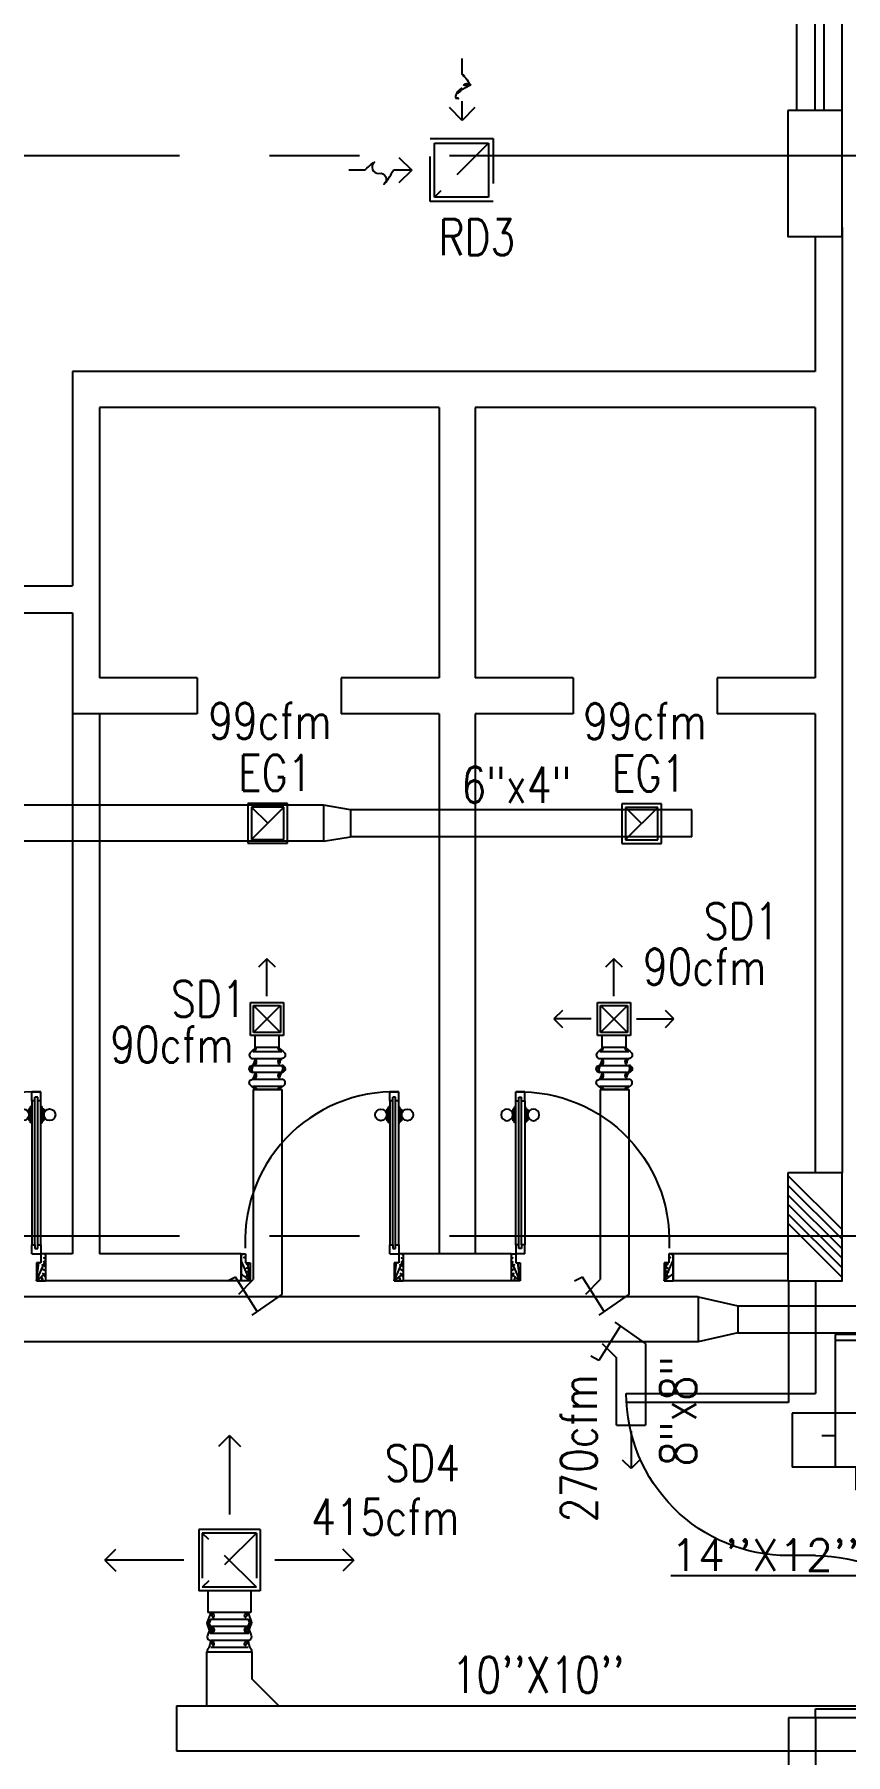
# Model space of a CAD drawing. Extents: x 417866200 to 417866302, y 43498034 to 43498122.
# Drawn here: x 417866238.28 to 417866242.78, y 43498068.78 to 43498078.33 of the extents above; entities that cross this region are included whole.
import ezdxf

# ---------------------------------------------------------------- set-up
doc = ezdxf.new("R2010")
doc.units = 0
doc.header["$MEASUREMENT"] = 0
doc.linetypes.add('CENTERX2', pattern=[4, 2.5, -0.5, 0.5, -0.5])
doc.linetypes.add('HIDDEN', pattern=[0.375, 0.25, -0.125])
doc.layers.get('0').update_dxf_attribs({"linetype": 'CONTINUOUS'})
for name, color, linetype in [('AXES', 11, 'CENTERX2'), ('COL', 7, 'CONTINUOUS'), ('DOOR', 9, 'CONTINUOUS'), ('DUCT', 6, 'CONTINUOUS'), ('EXDUCT', 10, 'CONTINUOUS'), ('FCU', 6, 'CONTINUOUS'), ('HAT', 11, 'CONTINUOUS'), ('INSUL', 9, 'CONTINUOUS'), ('M-AC-FLEX', 7, 'CONTINUOUS'), ('M-EGU.', 2, 'CONTINUOUS'), ('M-TEXT', 2, 'CONTINUOUS'), ('SCD', 2, 'CONTINUOUS'), ('TEXT-A', 2, 'CONTINUOUS'), ('WALL', 9, 'CONTINUOUS')]:
    doc.layers.add(name, color=color, linetype=linetype)
doc.styles.add('ROMANS', font='ROMANS.shx', dxfattribs={"width": 0.6})

# ---------------------------------------------------------------- blocks, each defined once
blk = doc.blocks.new('A$C376C1807')
at = {"layer": 'DOOR'}
for p, q in [((8.381903171539307e-08, 0.8999999298903276), (8.381903171539307e-08, 0.8499999298874172)), ((0.900000083813211, 0.8999999298903276), (8.381903171539307e-08, 0.8999999298903276)), ((8.381903171539307e-08, 0.8499999298874172), (0.8986101215996314, 0.8499999298874172))]:
    blk.add_line(p, q, dxfattribs=at)
blk.add_arc((8.381903171539307e-08, 0.8999999298830517), 0.8999999999941792, 270, 4.168816632087861e-10, dxfattribs=at)
blk = doc.blocks.new('DOOR90')
at = {"layer": 'DOOR', "color": 7, "linetype": 'ByBlock'}
for p, q in [((-150, 0), (0, 0)), ((-150, 0), (-150, -25)), ((0, -50), (-113.7099299924448, 0)), ((0, -50), (-40.1457343158545, 0)), ((0, -50), (0, 0)), ((-1000, -25), (-1050, -25)), ((-1050, -75), (-1050, -25)), ((-1050, -25), (-1050, -75)), ((-1000, -75), (-1050, -74.99999999947613)), ((-1000, -41.9999999999709), (-1020, -41.9999999999709)), ((-1020, -42), (-1020, -58)), ((-1000, -58), (-1020, -58)), ((-1000, -25), (-1000, -41.9999999999709)), ((-1000, -58), (-1000, -75)), ((-877.6424572214019, -17.79999999995925), (-967.6424572214019, -17.79999999995925)), ((-967.6424572214019, -25), (-967.6424572214019, -17.79999999995925)), ((-967.6424572214019, -75), (-967.6424572214019, -82.20000000004075)), ((-877.6424572214019, -82.20000000004075), (-967.6424572214019, -82.20000000004075)), ((-955.0424572214251, -8.799999999959255), (-890.2424572213786, -8.799999999959255)), ((-955.0424572214251, -17.79999999995925), (-955.0424572214251, -8.799999999959255)), ((-955.0424572214251, -17.79999999995925), (-890.2424572213786, -17.79999999995925)), ((-955.0424572214251, -82.20000000004075), (-890.2424572213786, -82.20000000004075)), ((-955.0424572214251, -82.20000000004075), (-955.0424572214251, -91.20000000004075)), ((-955.0424572214251, -91.20000000004075), (-890.2424572213786, -91.20000000004075)), ((-890.2424572213786, -17.79999999995925), (-890.2424572213786, -8.799999999959255)), ((-890.2424572213786, -82.20000000004075), (-890.2424572213786, -91.20000000004075)), ((-877.6424572214019, -25), (-877.6424572214019, -17.79999999995925)), ((-877.6424572214019, -75), (-877.6424572214019, -82.20000000004075)), ((-200, -25), (-150, -25)), ((-200, -42), (-200, -25)), ((-180, -42), (-200, -42)), ((-200, -58), (-180, -58)), ((-200, -75), (-200, -58)), ((-150, -75), (-200, -75)), ((-180, -58), (-180, -42)), ((-150, -25), (-100, -25)), ((-150, -75), (-150, -25)), ((-100, -25), (-100, -50)), ((0, -50), (-100, -36.64271395650576)), ((-100, -50), (0, -50)), ((0, -850), (-113.7099299924448, -900)), ((-100, -875), (-100, -850)), ((0, -850), (-100, -863.3572860434942)), ((-100, -850), (0, -850)), ((0, -850), (-40.1457343158545, -900)), ((0, -850), (0, -900)), ((-150, -875), (-100, -875)), ((-150, -900), (-150, -875)), ((-150, -900), (0, -900)), ((0, -900), (-150, -900))]:
    blk.add_line(p, q, dxfattribs=at)
at = {"layer": 'DOOR', "linetype": 'ByBlock'}
for p, q in [((-200, -25), (-1000, -25)), ((-200, -42), (-1000, -41.9999999999709)), ((-200, -58), (-1000, -58)), ((-1000, -75), (-200, -75))]:
    blk.add_line(p, q, dxfattribs=at)
at = {"layer": 'DOOR', "color": 7, "linetype": 'ByBlock'}
for centre in [(-922.6424572214019, 23.53094421501737), (-922.6424572214019, -123.5309442149592)]:
    blk.add_circle(centre, 32.39999999998526, dxfattribs=at)
for centre, radius, start, end in [((0, -50), 154.4019578127773, 161.1052885482714, 166.2857707768669), ((0, -50), 94.40195781277725, 148.0181880328085, 180), ((0, -50), 134.4019578127773, 158.159849394549, 169.2800236450682), ((0, -50), 114.4019578127773, 154.0838418822192, 167.37742587102), ((0, -50), 74.40195781277725, 137.7764264185456, 180), ((0, -50), 54.40195781277725, 113.2073828924446, 180), ((0, -50), 34.40195781277725, 90, 180), ((0, -50), 14.40195781277725, 90, 180), ((0, -850), 94.40195781277725, 180, 211.9818119671915), ((0, -850), 74.40195781277725, 180, 222.2235735814543), ((0, -850), 54.40195781277725, 180, 246.7926171075554), ((0, -850), 34.40195781277725, 180, 270), ((0, -850), 14.40195781277725, 180, 270), ((0, -850), 154.4019578127773, 193.7142292231331, 198.8947114517286), ((0, -850), 134.4019578127773, 190.7199763549318, 201.840150605451)]:
    blk.add_arc(centre, radius, start, end, dxfattribs=at)
at = {"layer": 'DOOR', "linetype": 'HIDDEN', "ltscale": 0.5}
blk.add_arc((-222.2222222220153, -49.99999999976717), 828.155208510499, 178.270116378131, 275.0030377036063, dxfattribs=at)
blk = doc.blocks.new('C11')
at = {"layer": 'HAT'}
h = blk.add_hatch(dxfattribs=at)
h.set_pattern_fill('ANSI31', color=256, scale=300, style=0)
h.set_pattern_definition([(45, (-248556.1822811713, -75061.0053373936), (-26.51650429449553, 26.51650429449553), [])])
h.paths.add_polyline_path([(300.0000000000291, 700), (-2.91038304567337e-11, 700), (0, 349.9999999998981), (300.0000000000291, 349.9999999998981)])
h.paths.add_polyline_path([(300, 349.9999999998981), (-2.91038304567337e-11, 349.9999999998981), (-2.91038304567337e-11, 0), (300.0000000000291, 0)])
at = {"layer": 'COL'}
blk.add_lwpolyline([(300.0000000000291, 700), (299.9999999999709, 0), (0, 0), (0, 700)], close=True, dxfattribs=at)
blk = doc.blocks.new('*X25')
at = {"color": 0}
for p, q in [((-750.2433014437457, 2537.8032310737), (-672.2561432365363, 2615.790389280909)), ((-750.243301443746, 2590.836239662691), (-725.2891518255274, 2615.790389280909)), ((-659.6350886662223, 2515.790389280909), (-750.2433014437461, 2606.398602058433)), ((-719.2231346475452, 2515.790389280909), (-619.2231346475452, 2615.790389280909)), ((-606.6020800772312, 2515.790389280909), (-706.6020800772312, 2615.790389280909)), ((-666.190126058554, 2515.790389280909), (-566.1901260585541, 2615.790389280909)), ((-553.5690714882402, 2515.790389280909), (-653.5690714882402, 2615.790389280909)), ((-613.157117469563, 2515.790389280909), (-513.1571174695631, 2615.790389280909)), ((-500.5360628992491, 2515.790389280909), (-600.5360628992491, 2615.790389280909)), ((-560.124108880572, 2515.790389280909), (-460.124108880572, 2615.790389280909)), ((-447.5030543102581, 2515.790389280909), (-547.503054310258, 2615.790389280909)), ((-507.0911002915809, 2515.790389280909), (-407.0911002915809, 2615.790389280909)), ((-394.470045721267, 2515.790389280909), (-494.470045721267, 2615.790389280909)), ((-454.0580917025898, 2515.790389280909), (-354.0580917025898, 2615.790389280909)), ((-341.4370371322759, 2515.790389280909), (-441.4370371322759, 2615.790389280909)), ((-401.0250831135987, 2515.790389280909), (-301.0250831135988, 2615.790389280909)), ((-288.4040285432848, 2515.790389280909), (-388.4040285432848, 2615.790389280909)), ((-347.9920745246076, 2515.790389280909), (-247.9920745246077, 2615.790389280909)), ((-235.3710199542938, 2515.790389280909), (-335.3710199542938, 2615.790389280909)), ((-294.9590659356166, 2515.790389280909), (-194.9590659356166, 2615.790389280909)), ((-182.3380113653027, 2515.790389280909), (-282.3380113653027, 2615.790389280909)), ((-241.9260573466255, 2515.790389280909), (-141.9260573466256, 2615.790389280909)), ((-129.3050027763116, 2515.790389280909), (-229.3050027763116, 2615.790389280909)), ((-188.8930487576345, 2515.790389280909), (-88.89304875763449, 2615.790389280909)), ((-76.27199418732056, 2515.790389280909), (-176.2719941873206, 2615.790389280909)), ((-135.8600401686434, 2515.790389280909), (-35.86004016864342, 2615.790389280909)), ((-23.23898559832949, 2515.790389280909), (-123.2389855983295, 2615.790389280909)), ((-82.82703157965233, 2515.790389280909), (17.17296842034765, 2615.790389280909)), ((29.79402299066158, 2515.790389280909), (-70.2059770093384, 2615.790389280909)), ((-29.79402299066158, 2515.790389280909), (70.2059770093384, 2615.790389280909)), ((82.82703157965233, 2515.790389280909), (-17.17296842034765, 2615.790389280909)), ((23.23898559832949, 2515.790389280909), (123.2389855983295, 2615.790389280909)), ((135.8600401686434, 2515.790389280909), (35.86004016864342, 2615.790389280909)), ((76.27199418732056, 2515.790389280909), (176.2719941873206, 2615.790389280909)), ((188.8930487576345, 2515.790389280909), (88.89304875763449, 2615.790389280909)), ((129.3050027763116, 2515.790389280909), (214.7566985562537, 2601.242085060851)), ((214.7566985562536, 2542.959748071281), (141.9260573466256, 2615.790389280909)), ((214.7566985562537, 2595.992756660272), (194.9590659356166, 2615.790389280909)), ((-712.6680972552134, 2515.790389280909), (-750.2433014437458, 2553.365593469442)), ((182.3380113653027, 2515.790389280909), (214.7566985562536, 2548.20907647186))]:
    blk.add_line(p, q, dxfattribs=at)
blk = doc.blocks.new('WAP16')
at = {"color": 6}
for p, q in [((-597, 0), (-597, -737)), ((-597, 0), (597, 0)), ((597, 0), (597, -737)), ((-597, -437), (597, -437)), ((-597, -737), (597, -737))]:
    blk.add_line(p, q, dxfattribs=at)
at = {"color": 3}
for p, q in [((-597, -32), (597, -32)), ((597, -437), (835, -437)), ((835, -437), (835, -737)), ((597, -562.0173622146249), (670.3489288687706, -562.0173622146249)), ((-482.5, -737), (-482.5, -862)), ((-482.5, -762), (482.5, -762)), ((482.5, -737), (482.5, -862)), ((597, -737), (835, -737)), ((-482.5, -862), (482.5, -862))]:
    blk.add_line(p, q, dxfattribs=at)
at = {"color": 11}
blk.add_blockref('*X25', (267.7433014512062, -3377.790389284492), dxfattribs=at)

msp = doc.modelspace()

# ---------------------------------------------------------------- hatches: boundary and pattern name
at = {"layer": 'HAT'}
h = msp.add_hatch(dxfattribs=at)
h.set_pattern_fill('ANSI31', color=256, scale=0.3, style=0)
h.set_pattern_definition([(135, (417866543.3001391, 43498016.64596707), (0.02651650429449553, 0.02651650429449554), [])])
h.paths.add_polyline_path([(417866242.4639568, 43498072.00697241), (417866242.7639568, 43498072.00697241), (417866242.7639568, 43498071.65697241), (417866242.4639568, 43498071.65697241)])
h.paths.add_polyline_path([(417866242.4639568, 43498071.65697241), (417866242.7639568, 43498071.65697241), (417866242.7639568, 43498071.40697241), (417866242.4639568, 43498071.40697241)])

# ---------------------------------------------------------------- linework, layer by layer
at = {"layer": 'AXES'}
for p, q in [((417866200.5839568, 43498077.65697242), (417866268.6239568, 43498077.65697242)), ((417866200.5839568, 43498071.65697242), (417866268.6239568, 43498071.65697242))]:
    msp.add_line(p, q, dxfattribs=at)
at = {"layer": 'COL'}
msp.add_lwpolyline([(417866242.4639568, 43498072.00697241), (417866242.4639568, 43498071.40697241), (417866242.7639568, 43498071.40697241), (417866242.7639568, 43498072.00697241)], close=True, dxfattribs=at)
at = {"layer": 'DOOR', "linetype": 'Continuous'}
msp.add_line((417866242.6159739, 43498069.88197241), (417866242.4659739, 43498069.88197241), dxfattribs=at)
at = {"layer": 'DUCT'}
for p, q in [((417866239.4940243, 43498072.47029477), (417866239.4940243, 43498071.4143786)), ((417866239.6490244, 43498072.47029477), (417866239.4990243, 43498072.47029477)), ((417866239.6540243, 43498071.33437859), (417866239.6540243, 43498072.47029477)), ((417866241.4215254, 43498072.47029477), (417866241.4215254, 43498071.4143786)), ((417866241.5765254, 43498072.47029477), (417866241.4265254, 43498072.47029477)), ((417866241.5815254, 43498071.33437859), (417866241.5815254, 43498072.47029477)), ((417866239.3953735, 43498071.42886481), (417866239.35022, 43498071.40584642)), ((417866239.5155193, 43498071.23739634), (417866239.3953735, 43498071.42886481)), ((417866241.3228745, 43498071.42886481), (417866241.277721, 43498071.40584642)), ((417866241.4430204, 43498071.23739634), (417866241.3228745, 43498071.42886481)), ((417866239.4140244, 43498071.33437859), (417866239.4940243, 43498071.4143786)), ((417866239.6540243, 43498071.33437859), (417866239.4860868, 43498071.2167875)), ((417866241.3415254, 43498071.33437859), (417866241.4215254, 43498071.4143786)), ((417866241.5815254, 43498071.33437859), (417866241.4135879, 43498071.2167875)), ((417866241.5336323, 43498071.15733262), (417866241.4134864, 43498070.96586415)), ((417866241.6721373, 43498071.06035037), (417866241.5041997, 43498071.17794146)), ((417866241.4321373, 43498071.06035037), (417866241.5121372, 43498070.98035038)), ((417866241.6721373, 43498071.06035037), (417866241.6721373, 43498070.60717338)), ((417866241.4134864, 43498070.96586415), (417866241.3683329, 43498070.98888255)), ((417866241.5121372, 43498070.60717338), (417866241.5121372, 43498070.98035038)), ((417866239.2362747, 43498069.04700123), (417866239.2362747, 43498069.34700123)), ((417866239.2362747, 43498069.34700123), (417866239.4862747, 43498069.34700123)), ((417866239.4862747, 43498069.34700123), (417866239.4862747, 43498069.19700123)), ((417866239.6362747, 43498069.04700123), (417866239.4862747, 43498069.19700123))]:
    msp.add_line(p, q, dxfattribs=at)
at = {"layer": 'DUCT', "linetype": 'ByBlock'}
for p, q in [((417866239.4940243, 43498072.47029477), (417866239.6540243, 43498072.47029477)), ((417866241.4215254, 43498072.47029477), (417866241.5815254, 43498072.47029477)), ((417866241.965243, 43498071.31915795), (417866233.0313668, 43498071.31915795)), ((417866241.965243, 43498071.31915795), (417866241.965243, 43498071.06915795)), ((417866241.965243, 43498071.31915795), (417866242.1855502, 43498071.26915795)), ((417866242.1855502, 43498071.26915795), (417866243.6962873, 43498071.26915795)), ((417866242.1855502, 43498071.26915795), (417866242.1855502, 43498071.11915795)), ((417866241.965243, 43498071.06915795), (417866233.0313669, 43498071.06915795)), ((417866242.1855502, 43498071.11915795), (417866241.965243, 43498071.06915795)), ((417866242.1855502, 43498071.11915795), (417866243.6962873, 43498071.11915795)), ((417866241.5121372, 43498070.60717338), (417866241.6721373, 43498070.60717338)), ((417866239.067629, 43498069.04700123), (417866239.067629, 43498068.79700123)), ((417866239.067629, 43498069.04700123), (417866243.0977245, 43498069.04700123)), ((417866239.067629, 43498068.79700123), (417866243.0977245, 43498068.79700123))]:
    msp.add_line(p, q, dxfattribs=at)
at = {"layer": 'DUCT', "color": 4, "linetype": 'ByBlock'}
msp.add_line((417866242.8763724, 43498069.7696818), (417866241.8133191, 43498069.7696818), dxfattribs=at)
at = {"layer": 'EXDUCT', "linetype": 'ByBlock'}
for p, q in [((417866239.8843748, 43498074.04887284), (417866236.2149062, 43498074.04887284)), ((417866239.8843748, 43498074.04887284), (417866239.8843748, 43498073.84887284)), ((417866240.0343747, 43498074.02387284), (417866239.8843748, 43498074.04887284)), ((417866241.9304841, 43498074.02387284), (417866240.0343747, 43498074.02387284)), ((417866240.0343747, 43498074.02387284), (417866240.0343748, 43498073.87387285)), ((417866241.9304842, 43498073.87387285), (417866241.9304841, 43498074.02387284)), ((417866239.8843748, 43498073.84887284), (417866236.2149062, 43498073.84887285)), ((417866239.8843748, 43498073.84887284), (417866240.0343748, 43498073.87387285)), ((417866241.9304842, 43498073.87387285), (417866240.0343748, 43498073.87387285))]:
    msp.add_line(p, q, dxfattribs=at)
at = {"layer": 'INSUL'}
for p, q in [((417866242.6139568, 43498077.90697241), (417866242.6139568, 43498080.20697241)), ((417866242.6639568, 43498077.90697241), (417866242.6639568, 43498080.20697241))]:
    msp.add_line(p, q, dxfattribs=at)
at = {"layer": 'M-AC-FLEX', "color": 11}
for p, q in [((417866239.4909547, 43498072.68111407), (417866239.6519486, 43498072.68111407)), ((417866241.4184558, 43498072.68111407), (417866241.5794497, 43498072.68111407)), ((417866239.4909547, 43498072.64279782), (417866239.6519486, 43498072.64279782)), ((417866239.4909547, 43498072.64279782), (417866239.6519486, 43498072.64279782)), ((417866239.4909547, 43498072.60379785), (417866239.6519486, 43498072.60379785)), ((417866239.4909547, 43498072.60379785), (417866239.6519486, 43498072.60379785)), ((417866239.4909547, 43498072.56616884), (417866239.6519486, 43498072.56616884)), ((417866239.4909547, 43498072.56616884), (417866239.6519486, 43498072.56616884)), ((417866241.4184558, 43498072.64279782), (417866241.5794497, 43498072.64279782)), ((417866241.4184558, 43498072.64279782), (417866241.5794497, 43498072.64279782)), ((417866241.4184558, 43498072.60379785), (417866241.5794497, 43498072.60379785)), ((417866241.4184558, 43498072.60379785), (417866241.5794497, 43498072.60379785)), ((417866241.4184558, 43498072.56616884), (417866241.5794497, 43498072.56616884)), ((417866241.4184558, 43498072.56616884), (417866241.5794497, 43498072.56616884)), ((417866239.4909547, 43498072.52716886), (417866239.6519486, 43498072.52716886)), ((417866239.4909547, 43498072.52716886), (417866239.6519486, 43498072.52716886)), ((417866239.4909547, 43498072.48885267), (417866239.6519486, 43498072.48885267)), ((417866239.4909547, 43498072.48885261), (417866239.6519486, 43498072.48885261)), ((417866241.4184558, 43498072.52716886), (417866241.5794497, 43498072.52716886)), ((417866241.4184558, 43498072.52716886), (417866241.5794497, 43498072.52716886)), ((417866241.4184558, 43498072.48885267), (417866241.5794497, 43498072.48885267)), ((417866241.4184558, 43498072.48885261), (417866241.5794497, 43498072.48885261)), ((417866239.4646728, 43498069.56657291), (417866239.2571788, 43498069.56657291)), ((417866239.4646728, 43498069.52757288), (417866239.2571788, 43498069.52757288)), ((417866239.4646728, 43498069.48857284), (417866239.2571788, 43498069.48857284)), ((417866239.4646728, 43498069.44957281), (417866239.2571788, 43498069.44957281)), ((417866239.4646728, 43498069.41057283), (417866239.2571788, 43498069.41057283)), ((417866239.4646728, 43498069.3715728), (417866239.2571788, 43498069.3715728))]:
    msp.add_line(p, q, dxfattribs=at)
at = {"layer": 'M-AC-FLEX'}
for points in [[(417866239.5100969, 43498072.70433217, -0.4715888114901708), (417866239.4909547, 43498072.68111407, 1.01800509972273), (417866239.4909547, 43498072.64279782)], [(417866239.6328064, 43498072.70433217, 0.4715888114901708), (417866239.6519486, 43498072.68111407, -1.018005099723095), (417866239.6519486, 43498072.64279782)], [(417866241.437598, 43498072.70433217, -0.4715888114901708), (417866241.4184558, 43498072.68111407, 1.01800509972273), (417866241.4184558, 43498072.64279782)], [(417866241.5603075, 43498072.70433217, 0.4715888114901708), (417866241.5794497, 43498072.68111407, -1.018005099723095), (417866241.5794497, 43498072.64279782)], [(417866239.4909547, 43498072.60448503, 1.017916123276695), (417866239.4909547, 43498072.56616884)], [(417866239.4909547, 43498072.56548166, -1.017916123276695), (417866239.4909547, 43498072.60379785)], [(417866239.6526357, 43498072.60448497, -1.00000155094459), (417866239.6519486, 43498072.56616884)], [(417866239.6526357, 43498072.56548171, 1.00000155094459), (417866239.6519486, 43498072.60379785)], [(417866241.4184558, 43498072.60448503, 1.017916123276695), (417866241.4184558, 43498072.56616884)], [(417866241.4184558, 43498072.56548166, -1.017916123276695), (417866241.4184558, 43498072.60379785)], [(417866241.5801368, 43498072.60448497, -1.00000155094459), (417866241.5794497, 43498072.56616884)], [(417866241.5801368, 43498072.56548171, 1.00000155094459), (417866241.5794497, 43498072.60379785)], [(417866239.5104319, 43498072.47029477, 0.4001271029227301), (417866239.4909547, 43498072.48885261, -1.01800509972273), (417866239.4909547, 43498072.52716886)], [(417866239.4909547, 43498072.48885267, -0.4001280584015855), (417866239.5104319, 43498072.47029477, -0.4001280584015855)], [(417866239.6324714, 43498072.47029477, -0.4001271029227301), (417866239.6519486, 43498072.48885261, 1.018005099723095), (417866239.6519486, 43498072.52716886)], [(417866239.6519486, 43498072.48885267, 0.4001280584015855), (417866239.6324714, 43498072.47029477, 0.4001280584015855)], [(417866241.437933, 43498072.47029477, 0.4001271029227301), (417866241.4184558, 43498072.48885261, -1.01800509972273), (417866241.4184558, 43498072.52716886)], [(417866241.4184558, 43498072.48885267, -0.4001280584015855), (417866241.437933, 43498072.47029477, -0.4001280584015855)], [(417866241.5599725, 43498072.47029477, -0.4001271029227301), (417866241.5794497, 43498072.48885261, 1.018005099723095), (417866241.5794497, 43498072.52716886)], [(417866241.5794497, 43498072.48885267, 0.4001280584015855), (417866241.5599725, 43498072.47029477, 0.4001280584015855)], [(417866239.2571306, 43498069.48857296, -1.000000764127005), (417866239.2571788, 43498069.52757288)], [(417866239.2571306, 43498069.52757276, 1.000000764127005), (417866239.2571788, 43498069.48857284)], [(417866239.2571788, 43498069.56657291, -1), (417866239.2571788, 43498069.52757288, 0.9999999999999997), (417866239.2571788, 43498069.4885729)], [(417866239.2571788, 43498069.44957281, 1), (417866239.2571788, 43498069.48857284, -0.9999999999999997), (417866239.2571788, 43498069.52757282)], [(417866239.4646728, 43498069.56657291, 1), (417866239.4646728, 43498069.52757288, -0.9999999999999997), (417866239.4646728, 43498069.4885729)], [(417866239.4646728, 43498069.44957281, -1), (417866239.4646728, 43498069.48857284, 0.9999999999999997), (417866239.4646728, 43498069.52757282)], [(417866239.4646728, 43498069.4885729, 1), (417866239.4646728, 43498069.52757288)], [(417866239.4646728, 43498069.52757282, -1), (417866239.4646728, 43498069.48857284)], [(417866239.2571788, 43498069.48857284, -1), (417866239.2571788, 43498069.44957281, 0.9999999999999997), (417866239.2571788, 43498069.41057283, -1), (417866239.2571788, 43498069.3715728, 0.5064143605570383), (417866239.2384564, 43498069.34700123, 0.5064143605570383)], [(417866239.4646728, 43498069.48857284, 1), (417866239.4646728, 43498069.44957281, -0.9999999999999997), (417866239.4646728, 43498069.41057283, 0.9999999999999997), (417866239.4646728, 43498069.3715728, -0.5064143605570383), (417866239.4833952, 43498069.34700123, -0.5064143605570383)]]:
    msp.add_lwpolyline(points, format="xyb", dxfattribs=at)
for centre, radius, start, end in [((417866239.4909547, 43498072.62329779), 0.01949999999998908, 298.4313618845878, 90), ((417866239.4909547, 43498072.62329779), 0.01949999999998908, 270, 61.5686381154122), ((417866239.4909547, 43498072.54666886), 0.01949999999998908, 298.4313618845878, 90), ((417866239.6519426, 43498072.62329779), 0.0195000009375944, 89.98223126264955, 241.5686302798361), ((417866239.6519426, 43498072.62329779), 0.0195000009375944, 89.98223126264955, 241.5686302798361), ((417866239.6519426, 43498072.62329779), 0.0195000009375944, 118.4313697201639, 270.0177687373505), ((417866239.6519426, 43498072.62329779), 0.0195000009375944, 118.4313697201639, 270.0177687373505), ((417866239.6519426, 43498072.54666886), 0.0195000009375944, 89.98223126264955, 241.5686302798361), ((417866239.6519426, 43498072.54666886), 0.0195000009375944, 89.98223126264955, 241.5686302798361), ((417866241.4184558, 43498072.62329779), 0.01949999999998908, 298.4313618845878, 90), ((417866241.4184558, 43498072.62329779), 0.01949999999998908, 270, 61.5686381154122), ((417866241.4184558, 43498072.54666886), 0.01949999999998908, 298.4313618845878, 90), ((417866241.5794437, 43498072.62329779), 0.0195000009375944, 89.98223126264955, 241.5686302798361), ((417866241.5794437, 43498072.62329779), 0.0195000009375944, 89.98223126264955, 241.5686302798361), ((417866241.5794437, 43498072.62329779), 0.0195000009375944, 118.4313697201639, 270.0177687373505), ((417866241.5794437, 43498072.62329779), 0.0195000009375944, 118.4313697201639, 270.0177687373505), ((417866241.5794437, 43498072.54666886), 0.0195000009375944, 89.98223126264955, 241.5686302798361), ((417866241.5794437, 43498072.54666886), 0.0195000009375944, 89.98223126264955, 241.5686302798361), ((417866239.4909547, 43498072.54666886), 0.01949999999998908, 270, 61.5686381154122), ((417866239.6519426, 43498072.54666886), 0.0195000009375944, 118.4313697201639, 270.0177687373505), ((417866239.6519426, 43498072.54666886), 0.0195000009375944, 118.4313697201639, 270.0177687373505), ((417866241.4184558, 43498072.54666886), 0.01949999999998908, 270, 61.5686381154122), ((417866241.5794437, 43498072.54666886), 0.0195000009375944, 118.4313697201639, 270.0177687373505), ((417866241.5794437, 43498072.54666886), 0.0195000009375944, 118.4313697201639, 270.0177687373505)]:
    msp.add_arc(centre, radius, start, end, dxfattribs=at)
at = {"layer": 'M-EGU.'}
for p, q in [((417866240.6544163, 43498078.1093528), (417866240.6544163, 43498078.19534935)), ((417866240.6544163, 43498077.85220554), (417866240.5837065, 43498077.92291637)), ((417866240.6544163, 43498077.85220554), (417866240.6544163, 43498077.95906264)), ((417866240.725126, 43498077.92291637), (417866240.6544163, 43498077.85220554)), ((417866240.5012547, 43498077.42630794), (417866240.5012547, 43498077.72630855)), ((417866240.5012547, 43498077.72630855), (417866240.8012508, 43498077.72630855)), ((417866240.8012508, 43498077.72630855), (417866240.8012508, 43498077.42630794)), ((417866240.3031385, 43498077.64668392), (417866240.3738483, 43498077.5759731)), ((417866240.1135513, 43498077.5759731), (417866240.0249153, 43498077.5759731)), ((417866240.3738483, 43498077.5759731), (417866240.272787, 43498077.5759731)), ((417866240.3738483, 43498077.5759731), (417866240.3031385, 43498077.50526228)), ((417866240.8012508, 43498077.42630794), (417866240.5012547, 43498077.42630794)), ((417866239.5698486, 43498073.19599395), (417866239.5227087, 43498073.14885395)), ((417866239.6169886, 43498073.14885395), (417866239.5698486, 43498073.19599395)), ((417866239.5698486, 43498072.98854011), (417866239.5698486, 43498073.19599395)), ((417866241.4973497, 43498073.19599395), (417866241.4502097, 43498073.14885395)), ((417866241.5444897, 43498073.14885395), (417866241.4973497, 43498073.19599395)), ((417866241.4973497, 43498072.98854011), (417866241.4973497, 43498073.19599395)), ((417866239.4781829, 43498072.77099817), (417866239.4781829, 43498072.95432966)), ((417866239.4781829, 43498072.95432966), (417866239.6615143, 43498072.95432966)), ((417866239.6615143, 43498072.95432966), (417866239.6615143, 43498072.77099817)), ((417866241.4056839, 43498072.77099817), (417866241.4056839, 43498072.95432966)), ((417866241.4056839, 43498072.95432966), (417866241.5890154, 43498072.95432966)), ((417866241.5890154, 43498072.95432966), (417866241.5890154, 43498072.77099817)), ((417866241.2111596, 43498072.90980392), (417866241.1640197, 43498072.86266392)), ((417866241.3714736, 43498072.86266392), (417866241.1640197, 43498072.86266392)), ((417866241.1640197, 43498072.86266392), (417866241.2111596, 43498072.81552391)), ((417866241.6232259, 43498072.86266392), (417866241.8306797, 43498072.86266392)), ((417866241.8306797, 43498072.86266392), (417866241.7835397, 43498072.90980392)), ((417866241.7835397, 43498072.81552391), (417866241.8306797, 43498072.86266392)), ((417866239.6615143, 43498072.77099817), (417866239.4781829, 43498072.77099817)), ((417866239.5031826, 43498072.77099817), (417866239.5031826, 43498072.70433217)), ((417866239.6365146, 43498072.77099817), (417866239.6365146, 43498072.70433217)), ((417866241.5890154, 43498072.77099817), (417866241.4056839, 43498072.77099817)), ((417866241.4306837, 43498072.77099817), (417866241.4306837, 43498072.70433217)), ((417866241.5640157, 43498072.77099817), (417866241.5640157, 43498072.70433217)), ((417866239.6365146, 43498072.70433217), (417866239.5031826, 43498072.70433217)), ((417866241.5640157, 43498072.70433217), (417866241.4306837, 43498072.70433217)), ((417866241.5921925, 43498070.57246304), (417866241.5921925, 43498070.3650092)), ((417866239.3609259, 43498070.54817124), (417866239.2998319, 43498070.48707733)), ((417866239.3609259, 43498070.54817124), (417866239.3609259, 43498070.10936433)), ((417866239.3609259, 43498070.54817124), (417866239.4220198, 43498070.48707733)), ((417866241.5921925, 43498070.3650092), (417866241.5450525, 43498070.41214918)), ((417866241.6393324, 43498070.41214918), (417866241.5921925, 43498070.3650092)), ((417866239.1905261, 43498070.02737213), (417866239.1905261, 43498069.68657271)), ((417866239.5313256, 43498070.02737213), (417866239.1905261, 43498070.02737213)), ((417866239.5313256, 43498070.02737213), (417866239.5313256, 43498069.68657271)), ((417866238.669727, 43498069.85697242), (417866238.730821, 43498069.91806634)), ((417866240.0521247, 43498069.85697242), (417866239.9910308, 43498069.91806634)), ((417866239.1085339, 43498069.85697242), (417866238.669727, 43498069.85697242)), ((417866238.669727, 43498069.85697242), (417866238.730821, 43498069.7958785)), ((417866240.0521247, 43498069.85697242), (417866239.6133178, 43498069.85697242)), ((417866240.0521247, 43498069.85697242), (417866239.9910308, 43498069.7958785)), ((417866239.5313256, 43498069.68657271), (417866239.1905261, 43498069.68657271)), ((417866239.2409261, 43498069.68657271), (417866239.2409261, 43498069.56657291)), ((417866239.4809257, 43498069.68657271), (417866239.4809257, 43498069.56657291)), ((417866239.4809257, 43498069.56657291), (417866239.2409261, 43498069.56657291))]:
    msp.add_line(p, q, dxfattribs=at)
at = {"layer": 'M-EGU.', "linetype": 'HIDDEN'}
for p, q in [((417866240.476255, 43498077.40130789), (417866240.476255, 43498077.7513086)), ((417866240.476255, 43498077.7513086), (417866240.8262505, 43498077.7513086)), ((417866240.8012508, 43498077.72630855), (417866240.5012547, 43498077.42630794)), ((417866240.8262505, 43498077.7513086), (417866240.8262505, 43498077.40130789)), ((417866240.8262505, 43498077.40130789), (417866240.476255, 43498077.40130789)), ((417866239.4948493, 43498072.7876647), (417866239.4948493, 43498072.93766319)), ((417866239.6448479, 43498072.7876647), (417866239.4948493, 43498072.93766319)), ((417866239.6448479, 43498072.93766319), (417866239.4948493, 43498072.7876647)), ((417866239.4948493, 43498072.93766319), (417866239.6448479, 43498072.93766319)), ((417866239.6448479, 43498072.93766319), (417866239.6448479, 43498072.7876647)), ((417866241.4223504, 43498072.7876647), (417866241.4223504, 43498072.93766319)), ((417866241.572349, 43498072.7876647), (417866241.4223504, 43498072.93766319)), ((417866241.572349, 43498072.93766319), (417866241.4223504, 43498072.7876647)), ((417866241.4223504, 43498072.93766319), (417866241.572349, 43498072.93766319)), ((417866241.572349, 43498072.93766319), (417866241.572349, 43498072.7876647)), ((417866239.6448479, 43498072.7876647), (417866239.4948493, 43498072.7876647)), ((417866241.572349, 43498072.7876647), (417866241.4223504, 43498072.7876647)), ((417866239.5113256, 43498070.00737216), (417866239.2105261, 43498069.70657267)), ((417866239.5113256, 43498069.70657267), (417866239.2105261, 43498070.00737216)), ((417866239.2105261, 43498070.00737216), (417866239.2105261, 43498069.70657267)), ((417866239.5113256, 43498070.00737216), (417866239.2105261, 43498070.00737216)), ((417866239.5113256, 43498070.00737216), (417866239.5113256, 43498069.70657267)), ((417866239.5113256, 43498069.70657267), (417866239.2105261, 43498069.70657267))]:
    msp.add_line(p, q, dxfattribs=at)
at = {"layer": 'M-EGU.'}
for points in [[(417866240.6544163, 43498078.1093528, 0.1878616880635112), (417866240.6912901, 43498078.08662285, 0.2026446714702415), (417866240.7011678, 43498078.04746862, 0.6169147816705048), (417866240.651048, 43498078.03127436, -0.6687084752237648), (417866240.603857, 43498078.01210623, -0.1942850651709176), (417866240.6180879, 43498077.97623084, -0.1860514396155063), (417866240.6544163, 43498077.95906264)], [(417866240.1135513, 43498077.5759731, 0.1324001419046424), (417866240.1358348, 43498077.6081495, 0.15664048728736), (417866240.1666299, 43498077.62084638, 0.7366118572675341), (417866240.1918676, 43498077.55790452, -0.7742319307937748), (417866240.2197084, 43498077.49707801, -0.2033489946306821), (417866240.2618579, 43498077.52453361, -0.1938082075567039), (417866240.272787, 43498077.5759731)]]:
    msp.add_lwpolyline(points, format="xyb", dxfattribs=at)
at = {"layer": 'SCD', "linetype": 'HIDDEN'}
for p, q in [((417866239.6840243, 43498074.05875481), (417866239.4640243, 43498074.05875481)), ((417866239.4640243, 43498074.05875481), (417866239.4640243, 43498073.83875481)), ((417866239.6640243, 43498074.03875481), (417866239.4840243, 43498073.85875481)), ((417866239.6840243, 43498073.83875481), (417866239.6840243, 43498074.05875481)), ((417866241.7604864, 43498074.05663919), (417866241.5404864, 43498074.05663919)), ((417866241.5404864, 43498074.05663919), (417866241.5404864, 43498073.83663919)), ((417866241.7404864, 43498074.03663919), (417866241.5604864, 43498073.85663919)), ((417866241.7604864, 43498073.83663919), (417866241.7604864, 43498074.05663919)), ((417866239.4640243, 43498073.83875481), (417866239.6840243, 43498073.83875481)), ((417866241.5404864, 43498073.83663919), (417866241.7604864, 43498073.83663919))]:
    msp.add_line(p, q, dxfattribs=at)
at = {"layer": 'SCD', "linetype": 'ByBlock'}
for p, q in [((417866239.5740243, 43498073.94875481), (417866239.4840243, 43498074.03875481)), ((417866241.6504864, 43498073.94663919), (417866241.5604864, 43498074.03663919))]:
    msp.add_line(p, q, dxfattribs=at)
at = {"layer": 'SCD'}
for p, q in [((417866239.6640243, 43498074.03875481), (417866239.4840243, 43498074.03875481)), ((417866239.4840243, 43498074.03875481), (417866239.4840243, 43498073.85875481)), ((417866239.6640243, 43498073.85875481), (417866239.6640243, 43498074.03875481)), ((417866241.7404864, 43498074.03663919), (417866241.5604864, 43498074.03663919)), ((417866241.5604864, 43498074.03663919), (417866241.5604864, 43498073.85663919)), ((417866241.7404864, 43498073.85663919), (417866241.7404864, 43498074.03663919)), ((417866239.4840243, 43498073.85875481), (417866239.6640243, 43498073.85875481)), ((417866241.5604864, 43498073.85663919), (417866241.7404864, 43498073.85663919))]:
    msp.add_line(p, q, dxfattribs=at)
at = {"layer": 'WALL'}
for p, q in [((417866242.7639568, 43498077.90697241), (417866242.7639568, 43498080.35697241)), ((417866242.7639568, 43498077.90697241), (417866242.7639568, 43498080.35697241)), ((417866242.5139568, 43498077.90697241), (417866242.5139568, 43498078.65197241)), ((417866242.7639568, 43498077.25697241), (417866242.7639568, 43498072.00697241)), ((417866242.6139568, 43498077.20697241), (417866242.6139568, 43498076.4569305)), ((417866242.6139568, 43498076.4569305), (417866238.4889568, 43498076.4569305)), ((417866238.4889568, 43498076.4569305), (417866238.4889568, 43498075.26697241)), ((417866240.5264579, 43498076.2569305), (417866238.6389568, 43498076.2569305)), ((417866238.6389568, 43498076.2569305), (417866238.6389568, 43498074.7569305)), ((417866240.5264579, 43498076.2569305), (417866240.5264579, 43498074.7569305)), ((417866240.7264579, 43498076.2569305), (417866240.7264579, 43498074.7569305)), ((417866242.613959, 43498076.2569305), (417866240.7264579, 43498076.2569305)), ((417866242.613959, 43498076.2569305), (417866242.613959, 43498074.7569305)), ((417866235.8639568, 43498075.26697241), (417866238.4889568, 43498075.26697241)), ((417866235.4639568, 43498075.11697241), (417866238.4889568, 43498075.11697241)), ((417866238.4889568, 43498075.11697241), (417866238.4889568, 43498074.70693046)), ((417866238.4889568, 43498075.11697241), (417866238.4889568, 43498071.55697241)), ((417866239.1827073, 43498074.7569305), (417866238.6389568, 43498074.7569305)), ((417866239.1827073, 43498074.7569305), (417866239.1827073, 43498074.5569305)), ((417866239.9827073, 43498074.7569305), (417866239.9827073, 43498074.5569305)), ((417866240.5264579, 43498074.7569305), (417866239.9827073, 43498074.7569305)), ((417866241.2702084, 43498074.7569305), (417866240.7264579, 43498074.7569305)), ((417866241.2702084, 43498074.7569305), (417866241.2702084, 43498074.5569305)), ((417866242.0702084, 43498074.7569305), (417866242.0702084, 43498074.5569305)), ((417866242.613959, 43498074.7569305), (417866242.0702084, 43498074.7569305)), ((417866239.1827073, 43498074.5569305), (417866238.4889568, 43498074.5569305)), ((417866238.6389568, 43498074.5569305), (417866238.6389568, 43498071.55697241)), ((417866240.526458, 43498074.5569305), (417866239.9827073, 43498074.5569305)), ((417866240.526458, 43498074.5569305), (417866240.5264579, 43498071.55696733)), ((417866241.2702084, 43498074.5569305), (417866240.7264579, 43498074.5569305)), ((417866240.7264579, 43498074.5569305), (417866240.7264579, 43498071.55696786)), ((417866242.6139568, 43498074.5569305), (417866242.0702084, 43498074.5569305)), ((417866242.6139568, 43498074.5569305), (417866242.6139568, 43498072.00697241)), ((417866242.6139568, 43498073.10697241), (417866242.6139568, 43498072.00697241)), ((417866238.3389559, 43498071.55697241), (417866238.3389568, 43498071.40697241)), ((417866238.3389568, 43498071.55697241), (417866238.3389568, 43498071.40697241)), ((417866238.4889568, 43498071.55697241), (417866238.3389568, 43498071.55697241)), ((417866239.4264579, 43498071.55697242), (417866238.6389568, 43498071.55697241)), ((417866239.4264579, 43498071.55697242), (417866239.4264569, 43498071.40697242)), ((417866240.3264579, 43498071.55696672), (417866240.326457, 43498071.40696672)), ((417866240.9264579, 43498071.55696832), (417866240.3264579, 43498071.55696672)), ((417866240.9264579, 43498071.55696832), (417866240.3264579, 43498071.55696672)), ((417866240.9264579, 43498071.55696672), (417866240.9264589, 43498071.40696672)), ((417866241.826458, 43498071.55697242), (417866241.8264589, 43498071.40697242)), ((417866242.4613355, 43498071.55697241), (417866241.826458, 43498071.55697072)), ((417866242.4613355, 43498071.55697241), (417866241.826458, 43498071.55697072)), ((417866239.4264569, 43498071.40697242), (417866238.3389568, 43498071.40697241)), ((417866240.9264589, 43498071.40696832), (417866240.326457, 43498071.40696672)), ((417866240.9264589, 43498071.40696832), (417866240.326457, 43498071.40696672)), ((417866242.4613359, 43498071.4069724), (417866241.8264589, 43498071.40697071)), ((417866242.4613359, 43498071.4069724), (417866241.8264589, 43498071.40697071)), ((417866242.4659739, 43498071.40697241), (417866242.4659739, 43498070.78197241)), ((417866242.6159739, 43498071.40697241), (417866242.6159739, 43498070.78197241)), ((417866242.4659739, 43498070.78197241), (417866242.6159739, 43498070.78197241)), ((417866242.6159739, 43498068.98197241), (417866242.4659739, 43498068.98197241)), ((417866242.4659739, 43498068.98197241), (417866242.4659739, 43498068.35697241)), ((417866242.6159739, 43498068.98197241), (417866242.6159739, 43498068.35697241))]:
    msp.add_line(p, q, dxfattribs=at)

# ---------------------------------------------------------------- block references
at = {"layer": 'COL', "linetype": 'ByBlock', "xscale": -0.0009999871253967285, "yscale": 0.001000002026557922, "zscale": 0.001}
msp.add_blockref('C11', (417866242.7639568, 43498077.20697241), dxfattribs=at)
at = {"layer": 'DOOR', "color": 0, "linetype": 'ByBlock', "yscale": 0.001000002026557922, "zscale": 0.001}
for p, xscale, rotation in [((417866238.3389568, 43498071.40766001), 0.001000002026557922, 270), ((417866240.326457, 43498071.40696672), 0.001000002026557922, 270), ((417866240.9264589, 43498071.40696672), -0.001000002026557922, 90)]:
    msp.add_blockref('DOOR90', p, dxfattribs=dict(at, xscale=xscale, rotation=rotation))
at = {"layer": 'DOOR', "linetype": 'Continuous', "xscale": -1}
msp.add_blockref('A$C376C1807', (417866242.465974, 43498069.88197248), dxfattribs=at)
at = {"layer": 'DOOR', "linetype": 'Continuous', "xscale": -1, "rotation": 180}
msp.add_blockref('A$C376C1807', (417866242.6159738, 43498069.88197234), dxfattribs=at)
at = {"layer": 'FCU', "linetype": 'ByBlock', "xscale": -0.0009999871253967285, "yscale": 0.001000002026557922, "zscale": 0.001}
msp.add_blockref('WAP16', (417866243.3227245, 43498071.10924945), dxfattribs=at)

# ---------------------------------------------------------------- texts
at = {"layer": 'M-TEXT', "style": 'ROMANS', "width": 0.8}
for s, p in [('RD3', (417866240.5234897, 43498077.10348169)), ('99cfm', (417866239.2440109, 43498074.4174886)), ('99cfm', (417866241.3267692, 43498074.41537298)), ('EG1', (417866239.4100903, 43498074.128047)), ('EG1', (417866241.4865524, 43498074.12593138)), (' 6"x4"', (417866240.5401852, 43498074.06260118)), ('SD1', (417866241.9963554, 43498073.30589128)), ('90cfm', (417866241.6584517, 43498073.05246909)), ('SD1', (417866239.0375361, 43498072.87331851)), ('90cfm', (417866238.6996325, 43498072.61989632)), ('SD4', (417866240.2239503, 43498070.29612579)), ('415cfm', (417866239.8153564, 43498069.99704417)), ("10''X10''", (417866240.5965047, 43498069.11993096))]:
    msp.add_text(s, height=0.2, dxfattribs=at).set_placement(p)
at = {"layer": 'M-TEXT', "style": 'ROMANS'}
msp.add_text("14''X12''", height=0.175, dxfattribs=at).set_placement((417866241.8132902, 43498069.79738154))
at = {"layer": 'TEXT-A', "linetype": 'ByBlock', "style": 'ROMANS', "width": 0.8}
for s, p in [('8"x8"', (417866241.9540743, 43498070.37932409)), ('270cfm', (417866241.4019304, 43498070.06651019))]:
    msp.add_text(s, height=0.2, rotation=90, dxfattribs=at).set_placement(p)

doc.saveas('drawing.dxf')
